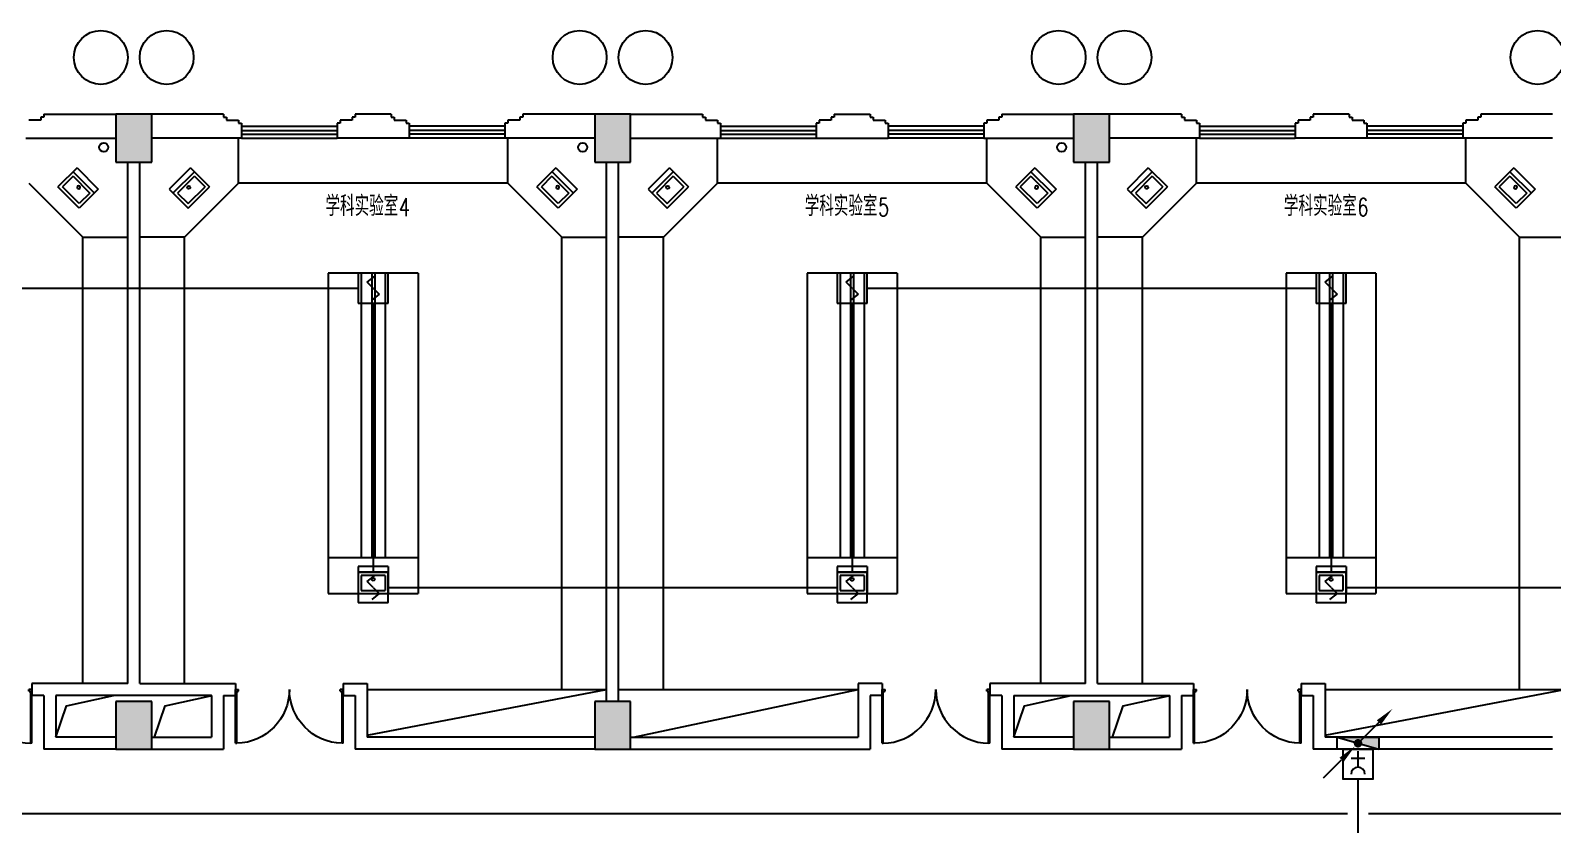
# Model space of a CAD drawing. Extents: x 190999 to 918899, y -200814 to 215286.
# Drawn here: x 361987 to 387412, y 10231 to 23486 of the extents above; entities that cross this region are included whole.
import ezdxf

# ---------------------------------------------------------------- set-up
doc = ezdxf.new("R2010")
doc.units = 0
doc.header["$LTSCALE"] = 1000
doc.header["$MEASUREMENT"] = 0
for name, color, linetype in [('00-EQUIP', 3, 'Continuous'), ('00-LWIRE', 4, 'Continuous'), ('00-WIRE-4', 6, 'Continuous'), ('A-墙线', 2, 'Continuous'), ('A-外包装修', 250, 'Continuous'), ('A-外窗', 145, 'Continuous'), ('A-家具', 250, 'Continuous'), ('A-门', 167, 'Continuous'), ('COLUMN', 2, 'Continuous'), ('EQUIP_消火栓', 1, 'Continuous'), ('PUB_HATCH', 250, 'Continuous'), ('房间名称', 7, 'Continuous'), ('洞口线', 165, 'Continuous'), ('雨水管', 151, 'Continuous')]:
    doc.layers.add(name, color=color, linetype=linetype)
doc.styles.add('_TCH_DIM', font='SIMPLEX', dxfattribs={"bigfont": 'GBCBIG'})
doc.styles.get("Standard").update_dxf_attribs({"font": 'simhei.ttf'})
doc.styles.add('XXK', font='romans.shx', dxfattribs={"width": 0.75, "bigfont": 'hzf.shx'})
doc.styles.add('zz-1', font='arial.ttf', dxfattribs={"width": 0.8})
doc.linetypes.add('BIG-DLINE', pattern='A,1,-0.15,["D",XXK,S=0.2,R=0,X=-0.1,Y=-0.09],-0.2', length=1.35)

# ---------------------------------------------------------------- blocks, each defined once
blk = doc.blocks.new('m1800')
at = {"layer": 'A-墙线'}
for p, q in [((-900, -100), (-900, 100)), ((900, -100), (900, 100))]:
    blk.add_line(p, q, dxfattribs=at)
at = {"layer": 'A-门'}
for p, q in [((-900, 900), (-900, 0)), ((-900, 900), (-880, 900)), ((-880, 900), (-880, 50)), ((880, 900), (880, 50)), ((900, 900), (880, 900)), ((900, 900), (900, 0)), ((-900, 50), (-870, 50)), ((-900, 0), (-850, 0)), ((-870, 50), (-870, 30)), ((-870, 30), (-850, 30)), ((-850, 30), (-850, 0)), ((850, 30), (850, 0)), ((870, 30), (850, 30)), ((900, 0), (850, 0)), ((870, 50), (870, 30)), ((900, 50), (870, 50))]:
    blk.add_line(p, q, dxfattribs=at)
for centre, start, end in [((-900, 0), 0, 88.7267), ((900, 0), 91.2733, 180)]:
    blk.add_arc(centre, 900, start, end, dxfattribs=at)
blk = doc.blocks.new('$TwtSys$00000434')
for p, q in [((-0.5, 0.5), (-0.5, -0.5)), ((-0.5, -0.5), (0.5, 0.5)), ((0.5, 0.5), (-0.5, 0.5)), ((0.5, -0.5), (0.5, 0.5)), ((-0.5, -0.5), (0.5, -0.5))]:
    blk.add_line(p, q)
blk.add_solid([(0.5, -0.5), (0.5, 0.5), (-0.5, -0.5)])
blk = doc.blocks.new('$plan$00001609')
at = {"linetype": 'Continuous'}
for p, q in [((0, -251), (0, 251)), ((0, 251), (450, 251)), ((93, -251), (93, 251)), ((146, -199), (146, 199)), ((146, 199), (397, 199)), ((397, 199), (397, -199)), ((450, 251), (450, -251)), ((0, -251), (450, -251)), ((146, -199), (397, -199))]:
    blk.add_line(p, q, dxfattribs=at)
blk.add_line((238, 2), (238, 0))
blk.add_arc((212, 0), 26, 4.716, 0, dxfattribs=at)
at = {"style": 'zz-1'}
for tag in ['YSIZE', 'XSIZE']:
    blk.add_attdef(tag, (0, 0), '', height=0.5, dxfattribs=at)
blk = doc.blocks.new('_LINKPT1')
at = {"color": 0}
blk.add_line((0, 0), (0, 0), dxfattribs=at)
blk = doc.blocks.new('3S1KCGW2')
for p, q in [((0.5, 0.5), (-0.5, 0.5)), ((-0.5, 0.5), (-0.5, -0.5)), ((-0.2, 0.2), (0.05, 0.4)), ((0, 0), (-0.2, 0.2)), ((0, 0), (0.2, -0.2)), ((0.5, -0.5), (0.5, 0.5)), ((-0.5, -0.5), (0.5, -0.5)), ((0.2, -0.2), (-0.05, -0.4))]:
    blk.add_line(p, q)
at = {"const_width": 0.04, "flags": 128}
blk.add_lwpolyline([(-0.5, -0.5), (-0.5, 0.5), (0.5, 0.5), (0.5, -0.5)], close=True, dxfattribs=at)
at = {"xscale": 0.002, "yscale": 0.002, "zscale": 0.002}
for p in [(-0.5, 0), (0, 0.5), (0.5, 0), (0, -0.5)]:
    blk.add_blockref('_LINKPT1', p, dxfattribs=at)
at = {"flags": 9}
blk.add_attdef('A', (0, 0), '', height=0.00002, dxfattribs=at)
blk = doc.blocks.new('J62IR8YJ')
for p, q in [((-0.5, 1), (0.5, 1)), ((-0.5, 0), (-0.5, 1)), ((0, 0.598), (0, 0.06)), ((0.5, 1), (0.5, 0)), ((0.5, 0), (-0.5, 0)), ((-0.231, 0.312), (0.231, 0.312))]:
    blk.add_line(p, q)
at = {"const_width": 0.04, "flags": 128}
blk.add_lwpolyline([(-0.5, 0), (-0.5, 1), (0.5, 1), (0.5, 0)], close=True, dxfattribs=at)
blk.add_arc((0, 0.829), 0.231, 180, 0)
at = {"xscale": 0.002, "yscale": 0.00200000000000955, "zscale": 0.002}
for p in [(0, 1), (-0.5, 0.5), (0, 0), (0.5, 0.5)]:
    blk.add_blockref('_LINKPT1', p, dxfattribs=at)
at = {"flags": 9}
blk.add_attdef('A', (0, 0), '', height=0.00002, dxfattribs=at)
blk = doc.blocks.new('_WRLD1L')
for p, q in [((0.7, 0.7), (0, 0)), ((0.104, 0.104), (0.104, 0.104)), ((-0.104, -0.104), (-0.104, -0.104))]:
    blk.add_line(p, q)
at = {"const_width": 0.142}
blk.add_lwpolyline([(-0.071, 0, 1), (0.071, 0, 1)], format="xyb", close=True, dxfattribs=at)
blk.add_solid([(0.63, 0.77), (0.77, 0.63), (1.15, 1.15)])
at = {"width": 0.8, "flags": 9}
blk.add_attdef('A', (0, 0), '', height=0.00002, dxfattribs=at)
blk = doc.blocks.new('_WRLD10L')
for p, q in [((1.15, 1.15), (0.55, 0.55)), ((0.104, 0.104), (0.104, 0.104)), ((-0.104, -0.104), (-0.104, -0.104))]:
    blk.add_line(p, q)
at = {"const_width": 0.142}
blk.add_lwpolyline([(-0.071, 0, 1), (0.071, 0, 1)], format="xyb", close=True, dxfattribs=at)
blk.add_solid([(0.62, 0.48), (0.48, 0.62), (0.1, 0.1)])
at = {"width": 0.8, "flags": 9}
blk.add_attdef('A', (0, 0), '', height=0.00002, dxfattribs=at)

msp = doc.modelspace()

# ---------------------------------------------------------------- hatches: boundary and pattern name
at = {"layer": 'PUB_HATCH'}
for points in [[(364011.6, 21286.5), (364011.6, 22086.5), (363411.6, 22086.5), (363411.6, 21286.5)], [(372011.6, 21286.5), (372011.6, 22086.5), (371411.6, 22086.5), (371411.6, 21286.5)], [(380011.6, 21286.5), (380011.6, 22086.5), (379411.6, 22086.5), (379411.6, 21286.5)], [(364011.6, 11486.5), (364011.6, 12286.5), (363411.6, 12286.5), (363411.6, 11486.5)], [(372011.6, 11486.5), (372011.6, 12286.5), (371411.6, 12286.5), (371411.6, 11486.5)], [(380011.6, 11486.5), (380011.6, 12286.5), (379411.6, 12286.5), (379411.6, 11486.5)]]:
    msp.add_hatch(color=256, dxfattribs=at).paths.add_polyline_path(points)

# ---------------------------------------------------------------- linework, layer by layer
at = {"layer": '00-WIRE-4'}
for p, q in [((359961.6, 19186.5), (367461.6, 19186.5)), ((375961.6, 19186.5), (383461.6, 19186.5)), ((367711.6, 18936.5), (367711.6, 14436.5)), ((375711.6, 18936.5), (375711.6, 14436.5)), ((383711.6, 18936.5), (383711.6, 14436.5)), ((367961.6, 14186.5), (375461.6, 14186.5)), ((383961.6, 14186.5), (391461.6, 14186.5)), ((384161.9, 10036.5), (384161.9, 10986.5))]:
    msp.add_line(p, q, dxfattribs=at)
at = {"layer": '00-WIRE-4', "linetype": 'BIG-DLINE'}
for p, q in [((359436.3, 10415), (383986.9, 10415)), ((384336.9, 10415), (391336.6, 10415))]:
    msp.add_line(p, q, dxfattribs=at)
at = {"layer": 'A-墙线'}
for p, q in [((362161.6, 21986.5), (361961.6, 21986.5)), ((362161.6, 22036.5), (362161.6, 21986.5)), ((362211.6, 22036.5), (362161.6, 22036.5)), ((362211.6, 22086.5), (363411.6, 22086.5)), ((362211.6, 22086.5), (362211.6, 22036.5)), ((365211.6, 22086.5), (364011.6, 22086.5)), ((365211.6, 22086.5), (365211.6, 22036.5)), ((365211.6, 22036.5), (365261.6, 22036.5)), ((365261.6, 22036.5), (365261.6, 21986.5)), ((365261.6, 21986.5), (365461.6, 21986.5)), ((365461.6, 21986.5), (365461.6, 21936.5)), ((365461.6, 21936.5), (365511.6, 21936.5)), ((365511.6, 21936.5), (365511.6, 21686.5)), ((367161.6, 21936.5), (367111.6, 21936.5)), ((367111.6, 21936.5), (367111.6, 21686.5)), ((367161.6, 21986.5), (367161.6, 21936.5)), ((367361.6, 21986.5), (367161.6, 21986.5)), ((367361.6, 22036.5), (367361.6, 21986.5)), ((367411.6, 22036.5), (367361.6, 22036.5)), ((368011.6, 22086.5), (367411.6, 22086.5)), ((367411.6, 22086.5), (367411.6, 22036.5)), ((368011.6, 22086.5), (368011.6, 22036.5)), ((368011.6, 22036.5), (368061.6, 22036.5)), ((368061.6, 22036.5), (368061.6, 21986.5)), ((368061.6, 21986.5), (368261.6, 21986.5)), ((368261.6, 21986.5), (368261.6, 21936.5)), ((368261.6, 21936.5), (368311.6, 21936.5)), ((368311.6, 21936.5), (368311.6, 21686.5)), ((369961.6, 21936.5), (369911.6, 21936.5)), ((369911.6, 21936.5), (369911.6, 21686.5)), ((369961.6, 21986.5), (369961.6, 21936.5)), ((370161.6, 21986.5), (369961.6, 21986.5)), ((370161.6, 22036.5), (370161.6, 21986.5)), ((370211.6, 22036.5), (370161.6, 22036.5)), ((371411.6, 22086.5), (370211.6, 22086.5)), ((370211.6, 22086.5), (370211.6, 22036.5)), ((372011.6, 22086.5), (373211.6, 22086.5)), ((373211.6, 22086.5), (373211.6, 22036.5)), ((373211.6, 22036.5), (373261.6, 22036.5)), ((373261.6, 22036.5), (373261.6, 21986.5)), ((373261.6, 21986.5), (373461.6, 21986.5)), ((373461.6, 21986.5), (373461.6, 21936.5)), ((373461.6, 21936.5), (373511.6, 21936.5)), ((373511.6, 21936.5), (373511.6, 21686.5)), ((375161.6, 21936.5), (375111.6, 21936.5)), ((375111.6, 21936.5), (375111.6, 21686.5)), ((375161.6, 21986.5), (375161.6, 21936.5)), ((375361.6, 21986.5), (375161.6, 21986.5)), ((375361.6, 22036.5), (375361.6, 21986.5)), ((375411.6, 22036.5), (375361.6, 22036.5)), ((375411.6, 22086.5), (376011.6, 22086.5)), ((375411.6, 22086.5), (375411.6, 22036.5)), ((376011.6, 22086.5), (376011.6, 22036.5)), ((376011.6, 22036.5), (376061.6, 22036.5)), ((376061.6, 22036.5), (376061.6, 21986.5)), ((376061.6, 21986.5), (376261.6, 21986.5)), ((376261.6, 21986.5), (376261.6, 21936.5)), ((376261.6, 21936.5), (376311.6, 21936.5)), ((376311.6, 21936.5), (376311.6, 21686.5)), ((377961.6, 21936.5), (377911.6, 21936.5)), ((377911.6, 21936.5), (377911.6, 21686.5)), ((377961.6, 21986.5), (377961.6, 21936.5)), ((378161.6, 21986.5), (377961.6, 21986.5)), ((378161.6, 22036.5), (378161.6, 21986.5)), ((378211.6, 22036.5), (378161.6, 22036.5)), ((378211.6, 22086.5), (379411.6, 22086.5)), ((378211.6, 22086.5), (378211.6, 22036.5)), ((381211.6, 22086.5), (380011.6, 22086.5)), ((381211.6, 22086.5), (381211.6, 22036.5)), ((381211.6, 22036.5), (381261.6, 22036.5)), ((381261.6, 22036.5), (381261.6, 21986.5)), ((381261.6, 21986.5), (381461.6, 21986.5)), ((381461.6, 21986.5), (381461.6, 21936.5)), ((381461.6, 21936.5), (381511.6, 21936.5)), ((381511.6, 21936.5), (381511.6, 21686.5)), ((383161.6, 21936.5), (383111.6, 21936.5)), ((383111.6, 21936.5), (383111.6, 21686.5)), ((383161.6, 21986.5), (383161.6, 21936.5)), ((383361.6, 21986.5), (383161.6, 21986.5)), ((383361.6, 22036.5), (383361.6, 21986.5)), ((383411.6, 22036.5), (383361.6, 22036.5)), ((384011.6, 22086.5), (383411.6, 22086.5)), ((383411.6, 22086.5), (383411.6, 22036.5)), ((384011.6, 22086.5), (384011.6, 22036.5)), ((384011.6, 22036.5), (384061.6, 22036.5)), ((384061.6, 22036.5), (384061.6, 21986.5)), ((384061.6, 21986.5), (384261.6, 21986.5)), ((384261.6, 21986.5), (384261.6, 21936.5)), ((384261.6, 21936.5), (384311.6, 21936.5)), ((384311.6, 21936.5), (384311.6, 21686.5)), ((385961.6, 21936.5), (385911.6, 21936.5)), ((385911.6, 21936.5), (385911.6, 21686.5)), ((385961.6, 21986.5), (385961.6, 21936.5)), ((386161.6, 21986.5), (385961.6, 21986.5)), ((386161.6, 22036.5), (386161.6, 21986.5)), ((386211.6, 22036.5), (386161.6, 22036.5)), ((387411.6, 22086.5), (386211.6, 22086.5)), ((386211.6, 22086.5), (386211.6, 22036.5)), ((361911.6, 21686.5), (363411.6, 21686.5)), ((365511.6, 21686.5), (364011.6, 21686.5)), ((368311.6, 21686.5), (367111.6, 21686.5)), ((371411.6, 21686.5), (369911.6, 21686.5)), ((372011.6, 21686.5), (373511.6, 21686.5)), ((375111.6, 21686.5), (376311.6, 21686.5)), ((377911.6, 21686.5), (379411.6, 21686.5)), ((381511.6, 21686.5), (380011.6, 21686.5)), ((384311.6, 21686.5), (383111.6, 21686.5)), ((387411.6, 21686.5), (385911.6, 21686.5)), ((363611.6, 12586.5), (363611.6, 21286.5)), ((363811.6, 12586.5), (363811.6, 21286.5)), ((371611.6, 12286.5), (371611.6, 21286.5)), ((371811.6, 12286.5), (371811.6, 21286.5)), ((379611.6, 12586.5), (379611.6, 21286.5)), ((379811.6, 12586.5), (379811.6, 21286.5)), ((363611.6, 12586.5), (362011.6, 12586.5)), ((363811.6, 12586.5), (365411.6, 12586.5)), ((367211.6, 12586.5), (367611.6, 12586.5)), ((367611.6, 12586.5), (367611.6, 11686.5)), ((376211.6, 12586.5), (375811.6, 12586.5)), ((375811.6, 12586.5), (375811.6, 11686.5)), ((379611.6, 12586.5), (378011.6, 12586.5)), ((379811.6, 12586.5), (381411.6, 12586.5)), ((383211.6, 12586.5), (383611.6, 12586.5)), ((383611.6, 12586.5), (383611.6, 11686.5)), ((362211.6, 12386.5), (362011.6, 12386.5)), ((362211.6, 12386.5), (362211.6, 11486.5)), ((365011.6, 12386.5), (362411.6, 12386.5)), ((362411.6, 12386.5), (362411.6, 11686.5)), ((365011.6, 12386.5), (365011.6, 11686.5)), ((365211.6, 12386.5), (365411.6, 12386.5)), ((365211.6, 12386.5), (365211.6, 11486.5)), ((367211.6, 12386.5), (367411.6, 12386.5)), ((367411.6, 12386.5), (367411.6, 11486.5)), ((376211.6, 12386.5), (376011.6, 12386.5)), ((376011.6, 12386.5), (376011.6, 11486.5)), ((378211.6, 12386.5), (378011.6, 12386.5)), ((378211.6, 12386.5), (378211.6, 11486.5)), ((378411.6, 12386.5), (381011.6, 12386.5)), ((378411.6, 12386.5), (378411.6, 11686.5)), ((381011.6, 12386.5), (381011.6, 11686.5)), ((381211.6, 12386.5), (381411.6, 12386.5)), ((381211.6, 12386.5), (381211.6, 11486.5)), ((383211.6, 12386.5), (383411.6, 12386.5)), ((383411.6, 12386.5), (383411.6, 11486.5)), ((363411.6, 11486.5), (362211.6, 11486.5)), ((363411.6, 11686.5), (362411.6, 11686.5)), ((364011.6, 11686.5), (365011.6, 11686.5)), ((364011.6, 11486.5), (365211.6, 11486.5)), ((371411.6, 11486.5), (367411.6, 11486.5)), ((371411.6, 11686.5), (367611.6, 11686.5)), ((372011.6, 11686.5), (375811.6, 11686.5)), ((372011.6, 11486.5), (376011.6, 11486.5)), ((379411.6, 11486.5), (378211.6, 11486.5)), ((379411.6, 11686.5), (378411.6, 11686.5)), ((380011.6, 11686.5), (381011.6, 11686.5)), ((380011.6, 11486.5), (381211.6, 11486.5)), ((387411.6, 11486.5), (383411.6, 11486.5)), ((387411.6, 11686.5), (383611.6, 11686.5))]:
    msp.add_line(p, q, dxfattribs=at)
at = {"layer": 'A-外包装修'}
for centre in [(363161.6, 23036.5), (364261.6, 23036.5), (371161.6, 23036.5), (372261.6, 23036.5), (379161.6, 23036.5), (380261.6, 23036.5), (387161.6, 23036.5)]:
    msp.add_circle(centre, 450, dxfattribs=at)
at = {"layer": 'A-外窗'}
for p, q in [((365511.6, 21886.5), (367111.6, 21886.5)), ((369911.6, 21886.5), (368311.6, 21886.5)), ((373511.6, 21886.5), (375111.6, 21886.5)), ((377911.6, 21886.5), (376311.6, 21886.5)), ((381511.6, 21886.5), (383111.6, 21886.5)), ((385911.6, 21886.5), (384311.6, 21886.5)), ((365511.6, 21816.5), (367111.6, 21816.5)), ((365511.6, 21756.5), (367111.6, 21756.5)), ((365511.6, 21686.5), (367111.6, 21686.5)), ((369911.6, 21816.5), (368311.6, 21816.5)), ((369911.6, 21756.5), (368311.6, 21756.5)), ((369911.6, 21686.5), (368311.6, 21686.5)), ((373511.6, 21816.5), (375111.6, 21816.5)), ((373511.6, 21756.5), (375111.6, 21756.5)), ((373511.6, 21686.5), (375111.6, 21686.5)), ((377911.6, 21816.5), (376311.6, 21816.5)), ((377911.6, 21756.5), (376311.6, 21756.5)), ((377911.6, 21686.5), (376311.6, 21686.5)), ((381511.6, 21816.5), (383111.6, 21816.5)), ((381511.6, 21756.5), (383111.6, 21756.5)), ((381511.6, 21686.5), (383111.6, 21686.5)), ((385911.6, 21816.5), (384311.6, 21816.5)), ((385911.6, 21756.5), (384311.6, 21756.5)), ((385911.6, 21686.5), (384311.6, 21686.5))]:
    msp.add_line(p, q, dxfattribs=at)
at = {"layer": 'A-家具'}
for p, q in [((365461.6, 20936.5), (365461.6, 21686.5)), ((369961.6, 20936.5), (369961.6, 21686.5)), ((373461.6, 20936.5), (373461.6, 21686.5)), ((377961.6, 20936.5), (377961.6, 21686.5)), ((381461.6, 20936.5), (381461.6, 21686.5)), ((385961.6, 20936.5), (385961.6, 21686.5)), ((361961.6, 20936.5), (362861.6, 20036.5)), ((365461.6, 20936.5), (364561.6, 20036.5)), ((369961.6, 20936.5), (365461.6, 20936.5)), ((369961.6, 20936.5), (370861.6, 20036.5)), ((373461.6, 20936.5), (372561.6, 20036.5)), ((377961.6, 20936.5), (373461.6, 20936.5)), ((377961.6, 20936.5), (378861.6, 20036.5)), ((381461.6, 20936.5), (380561.6, 20036.5)), ((385961.6, 20936.5), (381461.6, 20936.5)), ((385961.6, 20936.5), (386861.6, 20036.5)), ((362861.6, 12586.5), (362861.6, 20036.5)), ((362861.6, 20036.5), (363611.6, 20036.5)), ((364561.6, 20036.5), (363811.6, 20036.5)), ((364561.6, 12586.5), (364561.6, 20036.5)), ((370861.6, 12486.5), (370861.6, 20036.5)), ((370861.6, 20036.5), (371611.6, 20036.5)), ((372561.6, 20036.5), (371811.6, 20036.5)), ((372561.6, 12486.5), (372561.6, 20036.5)), ((378861.6, 12586.5), (378861.6, 20036.5)), ((378861.6, 20036.5), (379611.6, 20036.5)), ((380561.6, 20036.5), (379811.6, 20036.5)), ((380561.6, 12586.5), (380561.6, 20036.5)), ((386861.6, 12486.5), (386861.6, 20036.5)), ((386861.6, 20036.5), (387611.6, 20036.5)), ((368461.6, 19436.5), (366961.6, 19436.5)), ((366961.6, 19436.5), (366961.6, 14086.5)), ((367511.6, 19436.5), (367511.6, 14686.5)), ((367686.6, 19436.5), (367686.6, 14686.5)), ((367736.6, 19436.5), (367736.6, 14686.5)), ((367911.6, 19436.5), (367911.6, 14686.5)), ((368461.6, 19436.5), (368461.6, 14086.5)), ((376461.6, 19436.5), (374961.6, 19436.5)), ((374961.6, 19436.5), (374961.6, 14086.5)), ((375511.6, 19436.5), (375511.6, 14686.5)), ((375686.6, 19436.5), (375686.6, 14686.5)), ((375736.6, 19436.5), (375736.6, 14686.5)), ((375911.6, 19436.5), (375911.6, 14686.5)), ((376461.6, 19436.5), (376461.6, 14086.5)), ((384461.6, 19436.5), (382961.6, 19436.5)), ((382961.6, 19436.5), (382961.6, 14086.5)), ((383511.6, 19436.5), (383511.6, 14686.5)), ((383686.6, 19436.5), (383686.6, 14686.5)), ((383736.6, 19436.5), (383736.6, 14686.5)), ((383911.6, 19436.5), (383911.6, 14686.5)), ((384461.6, 19436.5), (384461.6, 14086.5)), ((366961.6, 14686.5), (368461.6, 14686.5)), ((374961.6, 14686.5), (376461.6, 14686.5)), ((382961.6, 14686.5), (384461.6, 14686.5)), ((366961.6, 14086.5), (368461.6, 14086.5)), ((374961.6, 14086.5), (376461.6, 14086.5)), ((382961.6, 14086.5), (384461.6, 14086.5)), ((367611.6, 12486.5), (371611.6, 12486.5)), ((367611.6, 11724.6), (371611.6, 12486.5)), ((371811.6, 12486.5), (375811.6, 12486.5)), ((372061.6, 11686.5), (375811.6, 12486.5)), ((383611.6, 12486.5), (387611.6, 12486.5)), ((383611.6, 11724.6), (387611.6, 12486.5))]:
    msp.add_line(p, q, dxfattribs=at)
at = {"layer": 'COLUMN'}
for p, q in [((364011.6, 22086.5), (363411.6, 22086.5)), ((363411.6, 22086.5), (363411.6, 21286.5)), ((364011.6, 21286.5), (364011.6, 22086.5)), ((372011.6, 22086.5), (371411.6, 22086.5)), ((371411.6, 22086.5), (371411.6, 21286.5)), ((372011.6, 21286.5), (372011.6, 22086.5)), ((380011.6, 22086.5), (379411.6, 22086.5)), ((379411.6, 22086.5), (379411.6, 21286.5)), ((380011.6, 21286.5), (380011.6, 22086.5)), ((363411.6, 21286.5), (364011.6, 21286.5)), ((371411.6, 21286.5), (372011.6, 21286.5)), ((379411.6, 21286.5), (380011.6, 21286.5)), ((364011.6, 12286.5), (363411.6, 12286.5)), ((363411.6, 12286.5), (363411.6, 11486.5)), ((364011.6, 11486.5), (364011.6, 12286.5)), ((372011.6, 12286.5), (371411.6, 12286.5)), ((371411.6, 12286.5), (371411.6, 11486.5)), ((372011.6, 11486.5), (372011.6, 12286.5)), ((380011.6, 12286.5), (379411.6, 12286.5)), ((379411.6, 12286.5), (379411.6, 11486.5)), ((380011.6, 11486.5), (380011.6, 12286.5)), ((363411.6, 11486.5), (364011.6, 11486.5)), ((371411.6, 11486.5), (372011.6, 11486.5)), ((379411.6, 11486.5), (380011.6, 11486.5))]:
    msp.add_line(p, q, dxfattribs=at)
at = {"layer": '洞口线', "ltscale": 2}
for points in [[(362411.6, 11686.5), (362589.5, 12212.9), (363372.7, 12386.5)], [(364061.6, 11686.5), (364239.5, 12212.9), (365022.7, 12386.5)], [(378411.6, 11686.5), (378589.5, 12212.9), (379372.7, 12386.5)], [(380061.6, 11686.5), (380239.5, 12212.9), (381022.7, 12386.5)]]:
    msp.add_lwpolyline(points, dxfattribs=at)
at = {"layer": '雨水管'}
for centre in [(363211.6, 21536.5), (371211.6, 21536.5), (379211.6, 21536.5)]:
    msp.add_circle(centre, 75, dxfattribs=at)

# ---------------------------------------------------------------- block references
at = {"layer": '00-EQUIP', "xscale": 500, "yscale": 500, "zscale": 500}
for p in [(367711.6, 19186.5), (375711.6, 19186.5), (383711.6, 19186.5), (367711.6, 14186.5), (375711.6, 14186.5), (383711.6, 14186.5)]:
    msp.add_blockref('3S1KCGW2', p, dxfattribs=at)
at = {"layer": '00-EQUIP', "xscale": 500, "yscale": 500, "zscale": 500, "rotation": 180}
msp.add_blockref('J62IR8YJ', (384161.9, 11486.5), dxfattribs=at)
at = {"layer": '00-LWIRE', "xscale": 500, "yscale": 500, "zscale": 500}
msp.add_blockref('_WRLD1L', (384161.9, 11586.5), dxfattribs=at)
at = {"layer": '00-LWIRE', "xscale": 500, "yscale": 500, "zscale": 500, "rotation": 180}
msp.add_blockref('_WRLD10L', (384161.9, 11586.5), dxfattribs=at)
at = {"layer": 'A-家具', "rotation": 225}
for p in [(362942, 21016.8), (370942, 21016.8), (378942, 21016.8), (386942, 21016.8)]:
    msp.add_blockref('$plan$00001609', p, dxfattribs=at)
at = {"layer": 'A-家具', "yscale": -1}
for p, rotation in [((364481.3, 21016.8), 315), ((372481.3, 21016.8), 315), ((380481.3, 21016.8), 315), ((367711.6, 14536.5), 270), ((375711.6, 14536.5), 270), ((383711.6, 14536.5), 270)]:
    msp.add_blockref('$plan$00001609', p, dxfattribs=dict(at, rotation=rotation))
at = {"layer": 'A-门', "rotation": 180}
for p in [(361111.6, 12486.5), (377111.6, 12486.5)]:
    msp.add_blockref('m1800', p, dxfattribs=at)
at = {"layer": 'A-门', "xscale": -1, "rotation": 180}
for p in [(366311.6, 12486.5), (382311.6, 12486.5)]:
    msp.add_blockref('m1800', p, dxfattribs=at)
at = {"layer": 'EQUIP_消火栓', "xscale": -700, "yscale": 200, "zscale": 700, "rotation": 180}
msp.add_blockref('$TwtSys$00000434', (384161.9, 11586.5), dxfattribs=at)

# ---------------------------------------------------------------- texts
at = {"layer": '房间名称', "style": '_TCH_DIM'}
for p in [(366915, 20388.4), (374920, 20388.4), (382925, 20388.4)]:
    msp.add_text('学科实验室', height=337.59, dxfattribs=at).set_placement(p)
at = {"layer": '房间名称', "style": '_TCH_DIM', "width": 0.705882}
for s, p in [('4', (368143.7, 20388.4)), ('5', (376148.7, 20388.4)), ('6', (384153.7, 20388.4))]:
    msp.add_text(s, height=297.5, dxfattribs=at).set_placement(p)

doc.saveas('drawing.dxf')
